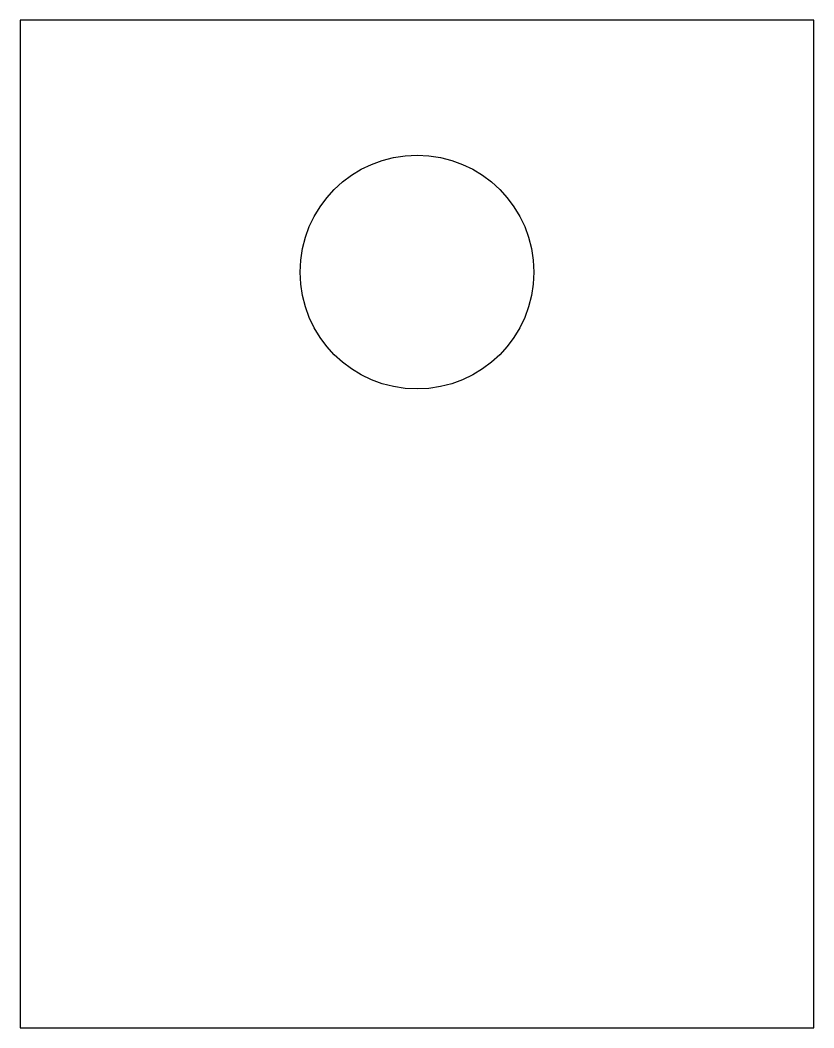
# Model space of a CAD drawing. Header units: millimetres. Extents: x 0 to 10, y -12.7 to 0.
import ezdxf

# ---------------------------------------------------------------- set-up
doc = ezdxf.new("R2010")
doc.units = ezdxf.units.MM

msp = doc.modelspace()

# ---------------------------------------------------------------- linework, layer by layer
at = {"color": 7, "linetype": 'Continuous', "lineweight": 25}
for p, q in [((10, 0), (0, 0)), ((0, 0), (0, -12.7)), ((10, -12.7), (10, 0)), ((0, -12.7), (10, -12.7))]:
    msp.add_line(p, q, dxfattribs=at)
msp.add_circle((5, -3.175), 1.473, dxfattribs=at)

doc.saveas('drawing.dxf')
